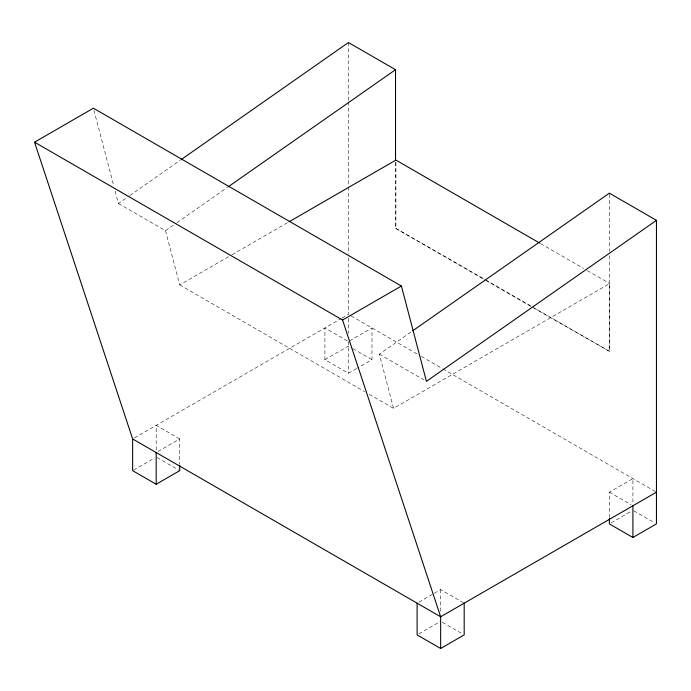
<?xml version="1.0" encoding="UTF-8"?>
<svg xmlns="http://www.w3.org/2000/svg" width="691" height="691" viewBox="0 0 691 691"><rect width="100%" height="100%" fill="white"/><g stroke="black" fill="none" stroke-linecap="round" stroke-linejoin="round"><path stroke-width="0.52" stroke-dasharray="3.46 2.59" d="M115.155 191.096L118.42 203.525L128.992 196.123M129.873 195.51L180.109 160.347M118.42 203.525L165.503 230.708L176.075 223.305M176.956 222.692L227.192 187.529M533.728 308.065L609.756 351.503L609.756 283.543L393.568 408.364L379.342 354.172L411.948 331.343M165.503 230.708L179.729 284.899L231.105 255.238M232.038 254.694L288.095 222.338M395.528 162.471L395.528 228.272L484.633 279.259M134.451 437.904L341.199 318.534M342.105 318.015L348.445 314.353L348.445 255.022M157.997 451.491L179.729 438.949L179.729 464.317M356.591 368.545L348.445 373.252L324.9 359.657L324.9 327.949L348.445 341.535L371.983 327.949L371.983 359.657L357.497 368.027M133.544 470.139L154.369 458.116M324.9 359.657L348.445 346.07L352.065 348.16M418.919 602.137L433.404 593.768M434.311 593.249L440.651 589.587L464.188 603.183M609.367 517.55L609.367 492.182L632.904 478.587L632.904 503.964M418.919 633.846L440.651 621.304M611.181 522.845L631.099 511.349M540.656 243.647L583.61 268.445M587.35 270.604L609.756 283.543M485.566 279.803L531.319 306.217M532.251 306.752L609.756 351.503M395.528 228.272L485.168 280.028M486.101 280.563L532.796 307.521M351.158 315.925L417.649 354.31M421.372 356.461L441.877 368.294M442.81 368.839L655.543 491.655M379.342 354.172L423.661 379.756M609.367 492.182L631.099 504.724M352.971 348.679L371.983 359.657M633.811 510.822L654.636 522.845M179.729 284.899L364.615 391.65M369.288 394.345L393.568 408.364M179.729 438.949L156.183 425.354L156.183 450.722M157.09 457.589L178.822 470.139M442.456 622.349L462.383 633.846M93.95 110.275L113.799 185.914M609.367 194.231L609.367 251.412M609.367 255.722L609.367 351.728M440.651 589.587L440.651 612.848M395.917 162.238L395.917 228.047M348.445 42.514L348.445 100.765M348.445 101.845L348.445 185.983M348.445 187.062L348.445 253.942M348.445 318.586L348.445 333.382M348.445 341.535L348.445 373.252"/><path stroke-width="1.04" d="M180.99 159.725L348.445 42.514L395.528 69.696L395.528 160.312M228.073 186.907L395.528 69.696M412.829 330.73L609.367 193.16L656.45 220.343L656.45 523.899L632.904 537.486L609.367 523.899L609.367 518.613M656.45 220.343L426.425 381.354L401.411 286.031L93.406 108.202L34.55 142.182L132.637 438.949L132.637 470.657L156.183 484.253L179.729 470.657L179.729 465.371M289.028 221.794L395.917 160.087L539.723 243.111M34.55 142.182L342.555 320.011L401.411 286.031M656.45 492.182L440.651 616.769L132.637 438.949M417.105 603.183L417.105 634.891L440.651 648.486L464.188 634.891L464.188 603.183M342.555 320.011L440.651 616.769L440.651 648.486M632.904 505.769L632.904 537.486M156.183 452.536L156.183 484.253"/></g></svg>
